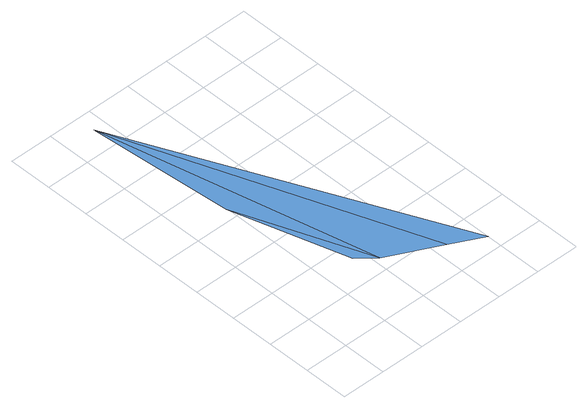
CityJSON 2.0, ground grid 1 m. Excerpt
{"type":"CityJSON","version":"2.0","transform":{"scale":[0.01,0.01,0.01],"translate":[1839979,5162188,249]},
"CityObjects":{
"waterbody1":{"type":"WaterBody","attributes":{"class":"unknow","usage":"unknow"},"geometry":[{"type":"MultiSurface","lod":"3","boundaries":[[[0,1,2]],[[3,0,2]],[[3,2,4]],[[3,4,5]]],"semantics":{"surfaces":[{"type":"WaterSurface"}],"values":[0,0,0,0]}}]}
},
"vertices":[
[98,427,7],[176,166,7],[214,132,7],[71,757,7],[329,72,7],[401,35,7]
]}
